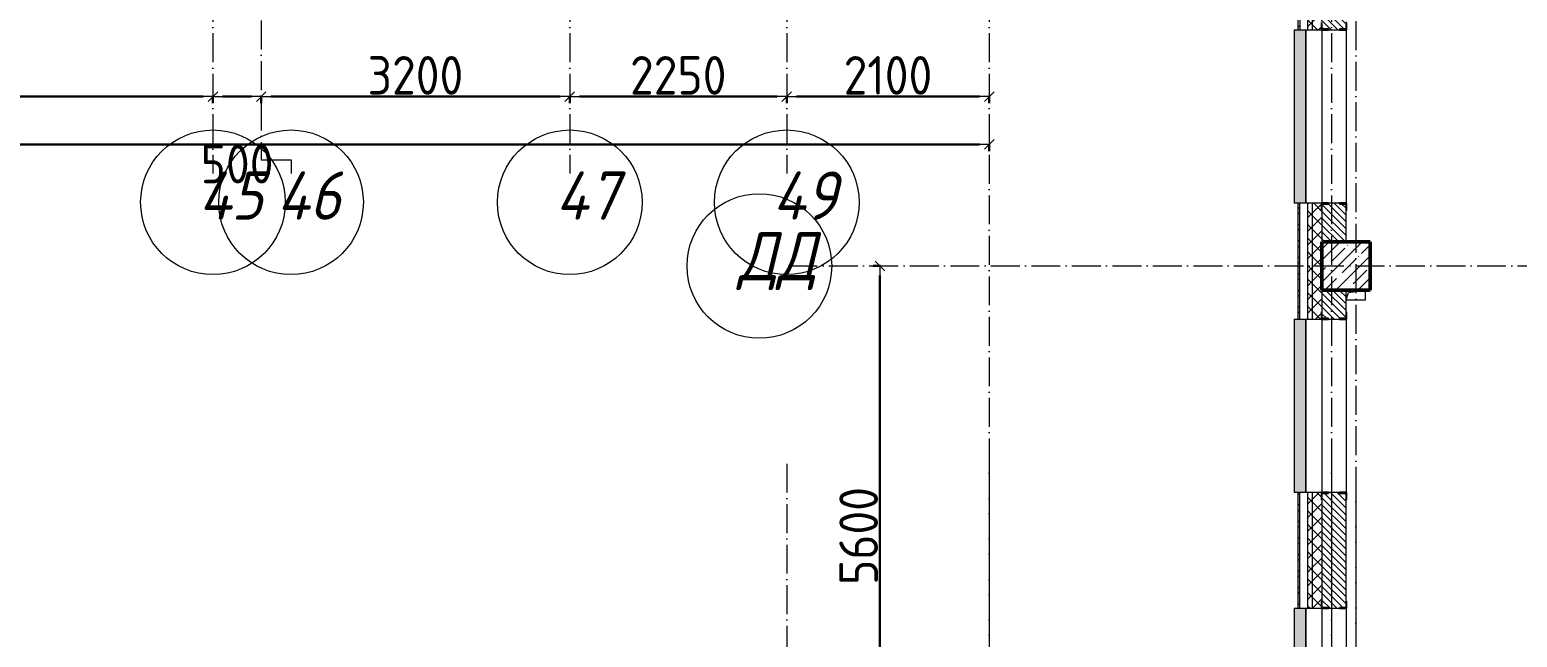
# Model space of a CAD drawing. Header units: millimetres. Extents: x -213536 to 1564669, y -45299 to 942238.
# Drawn here: x 45508 to 60933, y 507097 to 513397 of the extents above; entities that cross this region are included whole.
import ezdxf

# ---------------------------------------------------------------- set-up
doc = ezdxf.new("R2010")
doc.units = ezdxf.units.MM
doc.linetypes.add('50_200_ШТРИХ_1Т_ш5_п1_п1_', pattern=[700, 500, -100, 0, -100])
for name, color, linetype, lineweight in [('3.1) ЖБ окна 1.2 м', 102, 'Continuous', 30), ('A-____-____-DIMS', 7, 'Continuous', 9), ('A-GENM-____-MCUT', 7, 'Continuous', 25), ('A-GENM-____-OTLN', 7, 'Continuous', 9), ('A-GENM-____-OTLN-1', 7, 'Continuous', 25), ('A-GLAZ-____-OTLN', 7, 'Continuous', 9), ('A-WALL-____-MCUT', 7, 'Continuous', 13), ('A-WALL-____-MCUT-1', 7, 'Continuous', 9), ('A-WALL-____-OTLN', 7, 'Continuous', 9), ('A-WALL-____-PATT-1', 7, 'Continuous', 9), ('A-WALL-FNSH-MCUT-1', 7, 'Continuous', 9), ('S-COLS-____-MCUT', 7, 'Continuous', 50), ('S-COLS-____-OTLN', 7, 'Continuous', 9), ('S-GRID-____-IDEN', 7, 'Continuous', 9), ('S-GRID-____-OTLN', 7, 'Continuous', 9), ('S-GRID-____-OTLN-1', 7, '50_200_ШТРИХ_1Т_ш5_п1_п1_', 9)]:
    doc.layers.add(name, color=color, linetype=linetype, lineweight=lineweight)
doc.layers.add('A-GLAZ-____-OTLN-1', color=7, linetype='Continuous', lineweight=9, true_color=0xc0c0c0)
doc.styles.add('ISOCPEUR_I_9', font='isocpeui.ttf', dxfattribs={"width": 0.9, "height": 250})
doc.styles.add('СПДС', font='isocpeur.ttf', dxfattribs={"width": 0.9})
doc.dimstyles.new('Размера А3', dxfattribs={"dimtxt": 200, "dimasz": 100, "dimexe": 70, "dimexo": 100, "dimgap": 20, "dimtad": 1, "dimdec": 0, "dimrnd": 10, "dimzin": 0, "dimdsep": 46, "dimtxsty": 'СПДС', "dimblk": 'ARROWHEAD_6', "dimcen": 1, "dimclrd": 256, "dimclre": 256, "dimclrt": 256, "dimazin": 0, "dimtfac": 1, "dimtdec": 0, "dimtmove": 2, "dimatfit": 3, "dimfxl": 1, "dimtolj": 1, "dimtzin": 0, "dimarcsym": 0})
pattern_1 = [(135, (-15591.663, 459015.94), (-35.35534, -35.35534), [])]
pattern_2 = [(45, (-15591.66, 459015.94), (-70.71068, 70.71068), []), (135, (-15591.66, 459015.94), (-70.71068, -70.71068), [])]

# ---------------------------------------------------------------- blocks, each defined once
blk = doc.blocks.new('BSC_Колонна _Прямоугольная - 500х500-V38-АР1_План отверстий 2 этажа в осях 1-64_Ю-ЯЯ')
at = {"layer": 'S-COLS-____-OTLN'}
h = blk.add_hatch(dxfattribs=at)
h.set_pattern_fill('FP_48', color=256, style=0, pattern_type=2)
h.set_pattern_definition([(315, (-51931.04, 74750), (114.04925, 114.04925), []), (315, (-51931.04, 74635.95), (114.04925, 114.04925), [201.613, -40.323, 3.353, -36.97])])
h.paths.add_polyline_path([(-250, 250), (-250, -250), (250, -250), (250, 250)], flags=0)
at = {"layer": 'S-COLS-____-MCUT'}
for p, q in [((250, 250), (-250, 250)), ((-250, 250), (-250, -250)), ((250, -250), (250, 250)), ((-250, -250), (250, -250))]:
    blk.add_line(p, q, dxfattribs=at)
blk = doc.blocks.new('Фахверк_СКБ_Уголок - 250_2700-27497298-АР1_План отверстий 2 этажа в осях 1-64_Ю-ЯЯ')
at = {"layer": 'A-GENM-____-MCUT'}
for p, q in [((200, 181), (125, 181)), ((125, 181), (125, 106)), ((131, 106), (131, 175)), ((131, 175), (200, 175)), ((200, 175), (200, 181)), ((125, 106), (131, 106)), ((131, -6), (125, -6)), ((125, -6), (125, -81)), ((125, -81), (200, -81)), ((131, -75), (131, -6)), ((200, -75), (131, -75)), ((200, -81), (200, -75))]:
    blk.add_line(p, q, dxfattribs=at)
blk = doc.blocks.new('AR_Отверстие прямоугольное _в плите_ - AR_Отверстие прямоугольное _в плите_-V164-АР1_План отверстий 2 этажа в осях 1-64_Ю-ЯЯ')
at = {"layer": 'A-GENM-____-OTLN'}
for p, q in [((-100, -50), (-75, 25)), ((-75, 25), (100, 50)), ((100, -50), (100, 50)), ((-100, -50), (100, -50))]:
    blk.add_line(p, q, dxfattribs=at)
blk = doc.blocks.new('Отлив_СКБ - Отлив витража_120_НВФ-31885689-АР1_План отверстий 2 этажа в осях 1-64_Ю-ЯЯ')
at = {"layer": 'A-GLAZ-____-OTLN-1'}
for points in [[(1800, 2), (1800, 120), (0, 120), (0, 2), (737, 2)], [(1800, 0), (1800, 2), (0, 2), (0, 0), (737, 0)]]:
    blk.add_hatch(color=256, dxfattribs=at).paths.add_polyline_path(points, flags=0)
at = {"layer": 'A-GLAZ-____-OTLN'}
for p, q in [((0, 83), (0, 120)), ((1800, 120), (0, 120)), ((0, 2), (1800, 2)), ((1800, 120), (1800, 83)), ((1800, 0), (0, 0))]:
    blk.add_line(p, q, dxfattribs=at)
blk = doc.blocks.new('Ось сетки - Круг_Ø6_00__ISO-2_5_0_9K_-25732049-АР1_План отверстий 2 этажа в осях 1-64_Ю-ЯЯ')
at = {"layer": 'S-GRID-____-IDEN'}
blk.add_circle((0, 0), 3, dxfattribs=at)
blk = doc.blocks.new('ARROWHEAD_6')
at = {"color": 0, "linetype": 'Continuous'}
for p, q in [((0, 0), (-1, 0)), ((-0.5, -0.5), (0.5, 0.5))]:
    blk.add_line(p, q, dxfattribs=at)
blk = doc.blocks.new('*D5575')
at = {"layer": 'A-____-____-DIMS', "lineweight": -2, "transparency": 16777216}
for p, q in [((41908, 512710), (41908, 512634)), ((42008, 512704), (47308, 512704)), ((47408, 512710), (47408, 512634))]:
    blk.add_line(p, q, dxfattribs=at)
at = {"layer": 'Defpoints', "color": 0, "lineweight": 30, "transparency": 16777216}
for p in [(41908, 512810), (47408, 512810), (47408, 512704)]:
    blk.add_point(p, dxfattribs=at)
at = {"layer": 'A-____-____-DIMS', "lineweight": -2, "transparency": 16777216, "xscale": 100, "yscale": 100, "zscale": 100, "rotation": 180}
blk.add_blockref('ARROWHEAD_6', (41908, 512704), dxfattribs=at)
at = {"layer": 'A-____-____-DIMS', "lineweight": -2, "transparency": 16777216, "xscale": 100, "yscale": 100, "zscale": 100}
blk.add_blockref('ARROWHEAD_6', (47408, 512704), dxfattribs=at)
at = {"layer": 'A-____-____-DIMS', "transparency": 16777216, "insert": (44658, 512924), "char_height": 400, "width": 2.49, "attachment_point": 5, "style": 'СПДС'}
blk.add_mtext('\\A1;5500', dxfattribs=at)
blk = doc.blocks.new('*D5576')
at = {"layer": 'A-____-____-DIMS', "lineweight": -2, "transparency": 16777216}
for p, q in [((47408, 512710), (47408, 512634)), ((47508, 512704), (47808, 512704)), ((47908, 512710), (47908, 512634))]:
    blk.add_line(p, q, dxfattribs=at)
at = {"layer": 'Defpoints', "color": 0, "lineweight": 30, "transparency": 16777216}
for p in [(47408, 512810), (47908, 512810), (47908, 512704)]:
    blk.add_point(p, dxfattribs=at)
at = {"layer": 'A-____-____-DIMS', "lineweight": -2, "transparency": 16777216, "xscale": 100, "yscale": 100, "zscale": 100, "rotation": 180}
blk.add_blockref('ARROWHEAD_6', (47408, 512704), dxfattribs=at)
at = {"layer": 'A-____-____-DIMS', "lineweight": -2, "transparency": 16777216, "xscale": 100, "yscale": 100, "zscale": 100}
blk.add_blockref('ARROWHEAD_6', (47908, 512704), dxfattribs=at)
at = {"layer": 'A-____-____-DIMS', "transparency": 16777216, "insert": (47658, 512004), "char_height": 400, "width": 1.87, "attachment_point": 5, "style": 'СПДС'}
blk.add_mtext('\\A1;500', dxfattribs=at)
blk = doc.blocks.new('*D5577')
at = {"layer": 'A-____-____-DIMS', "lineweight": -2, "transparency": 16777216}
for p, q in [((47908, 512710), (47908, 512634)), ((48008, 512704), (51008, 512704)), ((51108, 512710), (51108, 512634))]:
    blk.add_line(p, q, dxfattribs=at)
at = {"layer": 'Defpoints', "color": 0, "lineweight": 30, "transparency": 16777216}
for p in [(47908, 512810), (51108, 512810), (51108, 512704)]:
    blk.add_point(p, dxfattribs=at)
at = {"layer": 'A-____-____-DIMS', "lineweight": -2, "transparency": 16777216, "xscale": 100, "yscale": 100, "zscale": 100, "rotation": 180}
blk.add_blockref('ARROWHEAD_6', (47908, 512704), dxfattribs=at)
at = {"layer": 'A-____-____-DIMS', "lineweight": -2, "transparency": 16777216, "xscale": 100, "yscale": 100, "zscale": 100}
blk.add_blockref('ARROWHEAD_6', (51108, 512704), dxfattribs=at)
at = {"layer": 'A-____-____-DIMS', "transparency": 16777216, "insert": (49508, 512924), "char_height": 400, "width": 2.49, "attachment_point": 5, "style": 'СПДС'}
blk.add_mtext('\\A1;3200', dxfattribs=at)
blk = doc.blocks.new('*D5578')
at = {"layer": 'A-____-____-DIMS', "lineweight": -2, "transparency": 16777216}
for p, q in [((51108, 512710), (51108, 512634)), ((51208, 512704), (53258, 512704)), ((53358, 512710), (53358, 512634))]:
    blk.add_line(p, q, dxfattribs=at)
at = {"layer": 'Defpoints', "color": 0, "lineweight": 30, "transparency": 16777216}
for p in [(51108, 512810), (53358, 512810), (53358, 512704)]:
    blk.add_point(p, dxfattribs=at)
at = {"layer": 'A-____-____-DIMS', "lineweight": -2, "transparency": 16777216, "xscale": 100, "yscale": 100, "zscale": 100, "rotation": 180}
blk.add_blockref('ARROWHEAD_6', (51108, 512704), dxfattribs=at)
at = {"layer": 'A-____-____-DIMS', "lineweight": -2, "transparency": 16777216, "xscale": 100, "yscale": 100, "zscale": 100}
blk.add_blockref('ARROWHEAD_6', (53358, 512704), dxfattribs=at)
at = {"layer": 'A-____-____-DIMS', "transparency": 16777216, "insert": (52233, 512924), "char_height": 400, "width": 2.49, "attachment_point": 5, "style": 'СПДС'}
blk.add_mtext('\\A1;2250', dxfattribs=at)
blk = doc.blocks.new('*D5579')
at = {"layer": 'A-____-____-DIMS', "lineweight": -2, "transparency": 16777216}
for p, q in [((53358, 512710), (53358, 512634)), ((53458, 512704), (55358, 512704)), ((55458, 512710), (55458, 512634))]:
    blk.add_line(p, q, dxfattribs=at)
at = {"layer": 'Defpoints', "color": 0, "lineweight": 30, "transparency": 16777216}
for p in [(53358, 512810), (55458, 512810), (55458, 512704)]:
    blk.add_point(p, dxfattribs=at)
at = {"layer": 'A-____-____-DIMS', "lineweight": -2, "transparency": 16777216, "xscale": 100, "yscale": 100, "zscale": 100, "rotation": 180}
blk.add_blockref('ARROWHEAD_6', (53358, 512704), dxfattribs=at)
at = {"layer": 'A-____-____-DIMS', "lineweight": -2, "transparency": 16777216, "xscale": 100, "yscale": 100, "zscale": 100}
blk.add_blockref('ARROWHEAD_6', (55458, 512704), dxfattribs=at)
at = {"layer": 'A-____-____-DIMS', "transparency": 16777216, "insert": (54408, 512924), "char_height": 400, "width": 2.3, "attachment_point": 5, "style": 'СПДС'}
blk.add_mtext('\\A1;2100', dxfattribs=at)
blk = doc.blocks.new('*D5556')
at = {"layer": 'A-____-____-DIMS', "lineweight": -2, "transparency": 16777216}
for p, q in [((-17942, 512214), (-17942, 512138)), ((-17842, 512208), (55358, 512208)), ((55458, 512214), (55458, 512138))]:
    blk.add_line(p, q, dxfattribs=at)
at = {"layer": 'Defpoints', "color": 0, "lineweight": 30, "transparency": 16777216}
for p in [(-17942, 512314), (55458, 512314), (55458, 512208)]:
    blk.add_point(p, dxfattribs=at)
at = {"layer": 'A-____-____-DIMS', "lineweight": -2, "transparency": 16777216, "xscale": 100, "yscale": 100, "zscale": 100, "rotation": 180}
blk.add_blockref('ARROWHEAD_6', (-17942, 512208), dxfattribs=at)
at = {"layer": 'A-____-____-DIMS', "lineweight": -2, "transparency": 16777216, "xscale": 100, "yscale": 100, "zscale": 100}
blk.add_blockref('ARROWHEAD_6', (55458, 512208), dxfattribs=at)
at = {"layer": 'A-____-____-DIMS', "transparency": 16777216, "insert": (18758, 512428), "char_height": 400, "width": 3.19, "attachment_point": 5, "style": 'СПДС'}
blk.add_mtext('\\A1;73400', dxfattribs=at)
blk = doc.blocks.new('*D5557')
at = {"layer": 'A-____-____-DIMS', "lineweight": -2, "transparency": 16777216}
for p, q in [((54330, 510947), (54254, 510947)), ((54324, 510847), (54324, 505447)), ((54330, 505347), (54254, 505347))]:
    blk.add_line(p, q, dxfattribs=at)
at = {"layer": 'Defpoints', "color": 0, "lineweight": 30, "transparency": 16777216}
for p in [(54430, 510947), (54324, 505347), (54430, 505347)]:
    blk.add_point(p, dxfattribs=at)
at = {"layer": 'A-____-____-DIMS', "lineweight": -2, "transparency": 16777216, "xscale": 100, "yscale": 100, "zscale": 100}
for p, rotation in [((54324, 510947), 90), ((54324, 505347), 270)]:
    blk.add_blockref('ARROWHEAD_6', p, dxfattribs=dict(at, rotation=rotation))
at = {"layer": 'A-____-____-DIMS', "transparency": 16777216, "insert": (54104, 508147), "char_height": 400, "width": 2.49, "attachment_point": 5, "rotation": 90, "style": 'СПДС'}
blk.add_mtext('\\A1;5600', dxfattribs=at)
blk = doc.blocks.new('2этаж')
at = {"layer": 'S-GRID-____-OTLN-1', "color": 251, "ltscale": 0.6, "true_color": 0x636466}
for p, q in [((47408.3, 549908.8), (47408.3, 511907.5)), ((51108.3, 549908.8), (51108.3, 511907.5)), ((53358.3, 549908.8), (53358.3, 511907.5)), ((55458.3, 549908.8), (55458.3, 498997)), ((59008.3, 549908.8), (59008.3, 498997)), ((47908.3, 549620.5), (47908.3, 512048.6)), ((59258.3, 549613.9), (59258.3, 499306.9)), ((53374.4, 510947), (88482.7, 510947)), ((53358.3, 508896.9), (53358.3, 454533.3)), ((55458.3, 508896.9), (55458.3, 454750.2)), ((59008.3, 508896.9), (59008.3, 470347)), ((59258.3, 508602.1), (59258.3, 470347))]:
    blk.add_line(p, q, dxfattribs=at)
at = {"layer": 'S-GRID-____-IDEN', "xscale": 250, "yscale": 250, "zscale": 99.99999999999993}
for p, rotation in [((47408.3, 511607.5), 180), ((48217.8, 511607.5), 180), ((51108.3, 511607.5), 180), ((53358.3, 511607.5), 180), ((53074.4, 510947), 269.9999999999995)]:
    blk.add_blockref('Ось сетки - Круг_Ø6_00__ISO-2_5_0_9K_-25732049-АР1_План отверстий 2 этажа в осях 1-64_Ю-ЯЯ', p, dxfattribs=dict(at, rotation=rotation))
at = {"layer": 'S-GRID-____-IDEN', "char_height": 500, "attachment_point": 1, "style": 'ISOCPEUR_I_9'}
for s, insert, width in [('45', (47260.4, 511927.3), 425.696), ('46', (48069.8, 511927.3), 425.696), ('47', (50960.4, 511927.3), 425.696), ('49', (53210.4, 511927.3), 425.696), ('ДД', (52855.7, 511299.4), 505.063)]:
    blk.add_mtext(s, dxfattribs=dict(at, insert=insert, width=width))
at = {"layer": 'A-____-____-DIMS'}
for base, p1, p2, picture, middle in [((47408.3, 512704.4), (41908.3, 512810.5), (47408.3, 512810.5), '*D5575', (44658.3, 512924.4)), ((51108.3, 512704.4), (47908.3, 512810.5), (51108.3, 512810.5), '*D5577', (49508.3, 512924.4)), ((53358.3, 512704.4), (51108.3, 512810.5), (53358.3, 512810.5), '*D5578', (52233.3, 512924.4)), ((55458.3, 512704.4), (53358.3, 512810.5), (55458.3, 512810.5), '*D5579', (54408.3, 512924.4)), ((47908.3, 512704.4), (47408.3, 512810.5), (47908.3, 512810.5), '*D5576', (47658.3, 512004.4)), ((55458.3, 512207.6), (-17941.7, 512313.7), (55458.3, 512313.7), '*D5556', (18758.3, 512427.6))]:
    dim = blk.add_linear_dim(base=base, p1=p1, p2=p2, dimstyle='Размера А3', override={"dimtxt": 400}, dxfattribs=at)
    dim.commit()
    dim.dimension.update_dxf_attribs({"geometry": picture, "text_midpoint": middle})
dim = blk.add_linear_dim(base=(54323.7, 505347), p1=(54429.8, 510947), p2=(54429.8, 505347), angle=90, dimstyle='Размера А3', override={"dimtxt": 400}, dxfattribs=at)
dim.commit()
dim.dimension.update_dxf_attribs({"geometry": '*D5557', "text_midpoint": (54103.7, 508147)})

msp = doc.modelspace()

# ---------------------------------------------------------------- hatches: boundary and pattern name
at = {"layer": 'A-WALL-____-PATT-1'}
h = msp.add_hatch(dxfattribs=at)
h.set_pattern_fill('FP_1', color=256, style=0, pattern_type=2)
h.set_pattern_definition(pattern_2)
h.paths.add_polyline_path([(58808.3, 501947), (58808.3, 502597), (58758.3, 502597), (58758.3, 501947)], flags=0)
h.paths.add_polyline_path([(58758.3, 504397), (58808.3, 504397), (58808.3, 505597), (58758.3, 505597), (58758.3, 504939.6)], flags=0)
h.paths.add_polyline_path([(58808.3, 507397), (58808.3, 508597), (58758.3, 508597), (58758.3, 507397)], flags=0)
h.paths.add_polyline_path([(58808.3, 510397), (58808.3, 511597), (58758.3, 511597), (58758.3, 510397)], flags=0)
h.paths.add_polyline_path([(58808.3, 513397), (58808.3, 514197), (58758.3, 514197), (58758.3, 513397)], flags=0)
h = msp.add_hatch(dxfattribs=at)
h.set_pattern_fill('FP_1', color=256, style=0, pattern_type=2)
h.set_pattern_definition(pattern_2)
h.paths.add_polyline_path([(58808.3, 501947), (58908.3, 501947), (58908.3, 502522), (58902.3, 502522), (58902.3, 502597), (58808.3, 502597), (58808.3, 501997)], flags=0)
h.paths.add_polyline_path([(58808.3, 504397), (58902.3, 504397), (58902.3, 504472), (58908.3, 504472), (58908.3, 505522), (58902.3, 505522), (58902.3, 505597), (58808.3, 505597), (58808.3, 504472)], flags=0)
h.paths.add_polyline_path([(58902.3, 507397), (58902.3, 507472), (58908.3, 507472), (58908.3, 508522), (58902.3, 508522), (58902.3, 508597), (58808.3, 508597), (58808.3, 507397)], flags=0)
h.paths.add_polyline_path([(58902.3, 510397), (58902.3, 510472), (58908.3, 510472), (58908.3, 511522), (58902.3, 511522), (58902.3, 511597), (58808.3, 511597), (58808.3, 510397)], flags=0)
h.paths.add_polyline_path([(58808.3, 513397), (58902.3, 513397), (58902.3, 513472), (58908.3, 513472), (58908.3, 514197), (58808.3, 514197), (58808.3, 513472)], flags=0)
h = msp.add_hatch(dxfattribs=at)
h.set_pattern_fill('FP_3', color=256, style=0, pattern_type=2)
h.set_pattern_definition([(45, (-15591.66, 459015.94), (-85.53659, 85.53659), []), (45, (-15534.64, 459015.94), (-85.53659, 85.53659), [])])
h.paths.add_polyline_path([(58658.3, 502117), (58678.3, 502117), (58678.3, 502597), (58658.3, 502597), (58658.3, 502518)], flags=0)
h.paths.add_polyline_path([(58658.3, 504397), (58678.3, 504397), (58678.3, 505597), (58658.3, 505597), (58658.3, 504939.6)], flags=0)
h.paths.add_polyline_path([(58658.3, 507397), (58678.3, 507397), (58678.3, 508597), (58658.3, 508597), (58658.3, 508168.5)], flags=0)
h.paths.add_polyline_path([(58658.3, 510397), (58678.3, 510397), (58678.3, 511597), (58658.3, 511597), (58658.3, 510590.1)], flags=0)
h.paths.add_polyline_path([(58678.3, 513397), (58678.3, 513957), (58658.3, 513957), (58658.3, 513397)], flags=0)
h = msp.add_hatch(dxfattribs=at)
h.set_pattern_fill('FP_6', color=256, style=0, pattern_type=2)
h.set_pattern_definition(pattern_1)
h.paths.add_polyline_path([(59158.3, 511197), (59158.3, 511591), (59089.3, 511591), (59089.3, 511597), (58977.3, 511597), (58977.3, 511591), (58908.3, 511591), (58908.3, 511197)], flags=0)
h.paths.add_polyline_path([(58977.3, 513397), (59089.3, 513397), (59089.3, 513403), (59158.3, 513403), (59158.3, 513647), (58908.3, 513647), (58908.3, 513403), (58977.3, 513403)], flags=0)
h = msp.add_hatch(dxfattribs=at)
h.set_pattern_fill('FP_6', color=256, style=0, pattern_type=2)
h.set_pattern_definition(pattern_1)
h.paths.add_polyline_path([(59089.3, 505447), (59158.3, 505447), (59158.3, 505591), (59089.3, 505591), (59089.3, 505597), (58977.3, 505597), (58977.3, 505591), (58908.3, 505591), (58908.3, 505447), (58977.3, 505447)], flags=0)
h.paths.add_polyline_path([(59089.3, 507397), (59089.3, 507403), (59158.3, 507403), (59158.3, 508591), (59089.3, 508591), (59089.3, 508597), (58977.3, 508597), (58977.3, 508591), (58908.3, 508591), (58908.3, 507403), (58977.3, 507403), (58977.3, 507397)], flags=0)
h.paths.add_polyline_path([(59089.3, 510397), (59089.3, 510403), (59158.3, 510403), (59158.3, 510697), (58908.3, 510697), (58908.3, 510403), (58977.3, 510403), (58977.3, 510397)], flags=0)

# ---------------------------------------------------------------- linework, layer by layer
at = {"layer": 'A-WALL-____-MCUT'}
for p, q in [((58678.3, 514197), (58678.3, 513397)), ((58678.3, 513397), (58902.3, 513397)), ((58977.3, 513397), (59089.3, 513397)), ((58678.3, 510397), (58678.3, 511597)), ((58902.3, 511597), (58678.3, 511597)), ((59089.3, 511597), (58977.3, 511597)), ((59158.3, 511197), (59158.3, 511522)), ((59158.3, 510472), (59158.3, 510697)), ((58678.3, 510397), (58902.3, 510397)), ((58977.3, 510397), (59089.3, 510397)), ((58678.3, 507397), (58678.3, 508597)), ((58902.3, 508597), (58678.3, 508597)), ((59089.3, 508597), (58977.3, 508597)), ((59158.3, 507472), (59158.3, 508522)), ((58678.3, 507397), (58902.3, 507397)), ((58977.3, 507397), (59089.3, 507397))]:
    msp.add_line(p, q, dxfattribs=at)
at = {"layer": 'A-WALL-____-MCUT-1'}
for p, q in [((58758.3, 514197), (58758.3, 513397)), ((58808.3, 514197), (58808.3, 513397)), ((58758.3, 511597), (58758.3, 510397)), ((58808.3, 511597), (58808.3, 510397)), ((58908.3, 511522), (58908.3, 511197)), ((58908.3, 510697), (58908.3, 510472)), ((58758.3, 508597), (58758.3, 507397)), ((58808.3, 508597), (58808.3, 507397)), ((58908.3, 508522), (58908.3, 507472))]:
    msp.add_line(p, q, dxfattribs=at)
at = {"layer": 'A-WALL-____-OTLN'}
for p, q in [((58908.3, 513397), (58908.3, 511597)), ((59158.3, 513397), (59158.3, 511597)), ((58908.3, 510397), (58908.3, 508597)), ((59158.3, 510397), (59158.3, 508597)), ((58908.3, 507397), (58908.3, 505597)), ((59158.3, 507397), (59158.3, 505597))]:
    msp.add_line(p, q, dxfattribs=at)
at = {"layer": 'A-WALL-FNSH-MCUT-1'}
for p, q in [((58658.3, 513957), (58658.3, 513397)), ((58658.3, 513397), (58678.3, 513397)), ((58678.3, 511597), (58658.3, 511597)), ((58658.3, 511597), (58658.3, 510397)), ((58658.3, 510397), (58678.3, 510397)), ((58678.3, 508597), (58658.3, 508597)), ((58658.3, 508597), (58658.3, 507397)), ((58658.3, 507397), (58678.3, 507397))]:
    msp.add_line(p, q, dxfattribs=at)
at = {"layer": 'S-GRID-____-OTLN'}
for p, q in [((47908.3, 512048.6), (48217.8, 512048.6)), ((48217.8, 512048.6), (48217.8, 511907.5))]:
    msp.add_line(p, q, dxfattribs=at)

# ---------------------------------------------------------------- block references
at = {"layer": '3.1) ЖБ окна 1.2 м'}
msp.add_blockref('2этаж', (0, 0), dxfattribs=at)
at = {"layer": 'A-GENM-____-OTLN'}
msp.add_blockref('AR_Отверстие прямоугольное _в плите_ - AR_Отверстие прямоугольное _в плите_-V164-АР1_План отверстий 2 этажа в осях 1-64_Ю-ЯЯ', (59258.3, 510647), dxfattribs=at)
at = {"layer": 'A-GENM-____-OTLN-1'}
for p, rotation in [((59083.3, 513272), 89.99999999999991), ((58983.3, 511722), 269.9999999999999), ((59083.3, 510272), 89.99999999999991), ((58983.3, 508722), 269.9999999999999), ((59083.3, 507272), 89.99999999999991)]:
    msp.add_blockref('Фахверк_СКБ_Уголок - 250_2700-27497298-АР1_План отверстий 2 этажа в осях 1-64_Ю-ЯЯ', p, dxfattribs=dict(at, rotation=rotation))
at = {"layer": 'A-GLAZ-____-OTLN', "rotation": 90}
for p in [(58741.3, 511597), (58741.3, 508597), (58741.3, 505597)]:
    msp.add_blockref('Отлив_СКБ - Отлив витража_120_НВФ-31885689-АР1_План отверстий 2 этажа в осях 1-64_Ю-ЯЯ', p, dxfattribs=at)
at = {"layer": 'S-COLS-____-OTLN', "rotation": 89.9999999999999}
msp.add_blockref('BSC_Колонна _Прямоугольная - 500х500-V38-АР1_План отверстий 2 этажа в осях 1-64_Ю-ЯЯ', (59158.3, 510947), dxfattribs=at)

doc.saveas('drawing.dxf')
